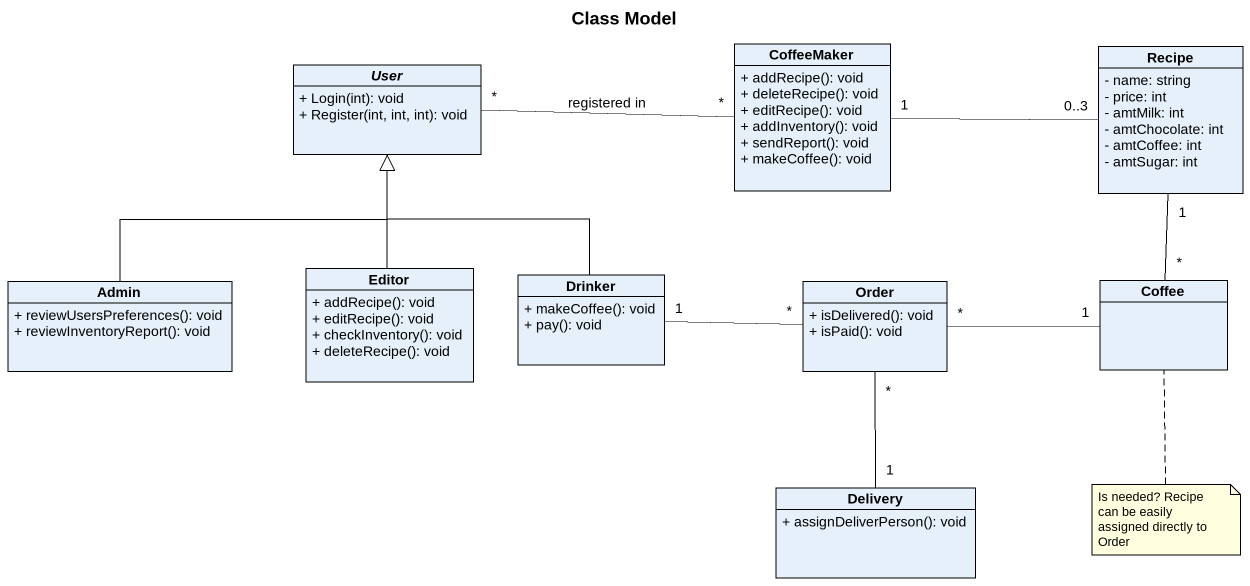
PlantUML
@startuml
title Class Model
hide circle
hide empty members
skinparam classAttributeIconSize 0
class CoffeeMaker {
  + addRecipe(): void
  + deleteRecipe(): void
  + editRecipe(): void
  + addInventory(): void
  + sendReport(): void
  + makeCoffee(): void
}
class Recipe {
  - name: string
  - price: int
  - amtMilk: int
  - amtChocolate: int
  - amtCoffee: int
  - amtSugar: int
}
abstract class User {
  + Login(int): void
  + Register(int, int, int): void
}
class Admin {
  + reviewUsersPreferences(): void
  + reviewInventoryReport(): void
}
class Editor {
  + addRecipe(): void
  + editRecipe(): void
  + checkInventory(): void
  + deleteRecipe(): void
}
class Drinker {
  + makeCoffee(): void
  + pay(): void
}
class Order {
  + isDelivered(): void
  + isPaid(): void
}
class Coffee
class Delivery {
  + assignDeliverPerson(): void
}
CoffeeMaker "1" -right- "0..3" Recipe
User "*" -right- "*" CoffeeMaker : registered in
Admin -up-|> User
Editor -up-|> User
Drinker -up-|> User
Order "*" -left- "1" Drinker
Order "*" -right- "1" Coffee
Coffee "*" -up- "1" Recipe
Delivery "1" -up- "*" Order
note bottom of Coffee : Is needed? Recipe can be easily assigned directly to Order
@enduml
